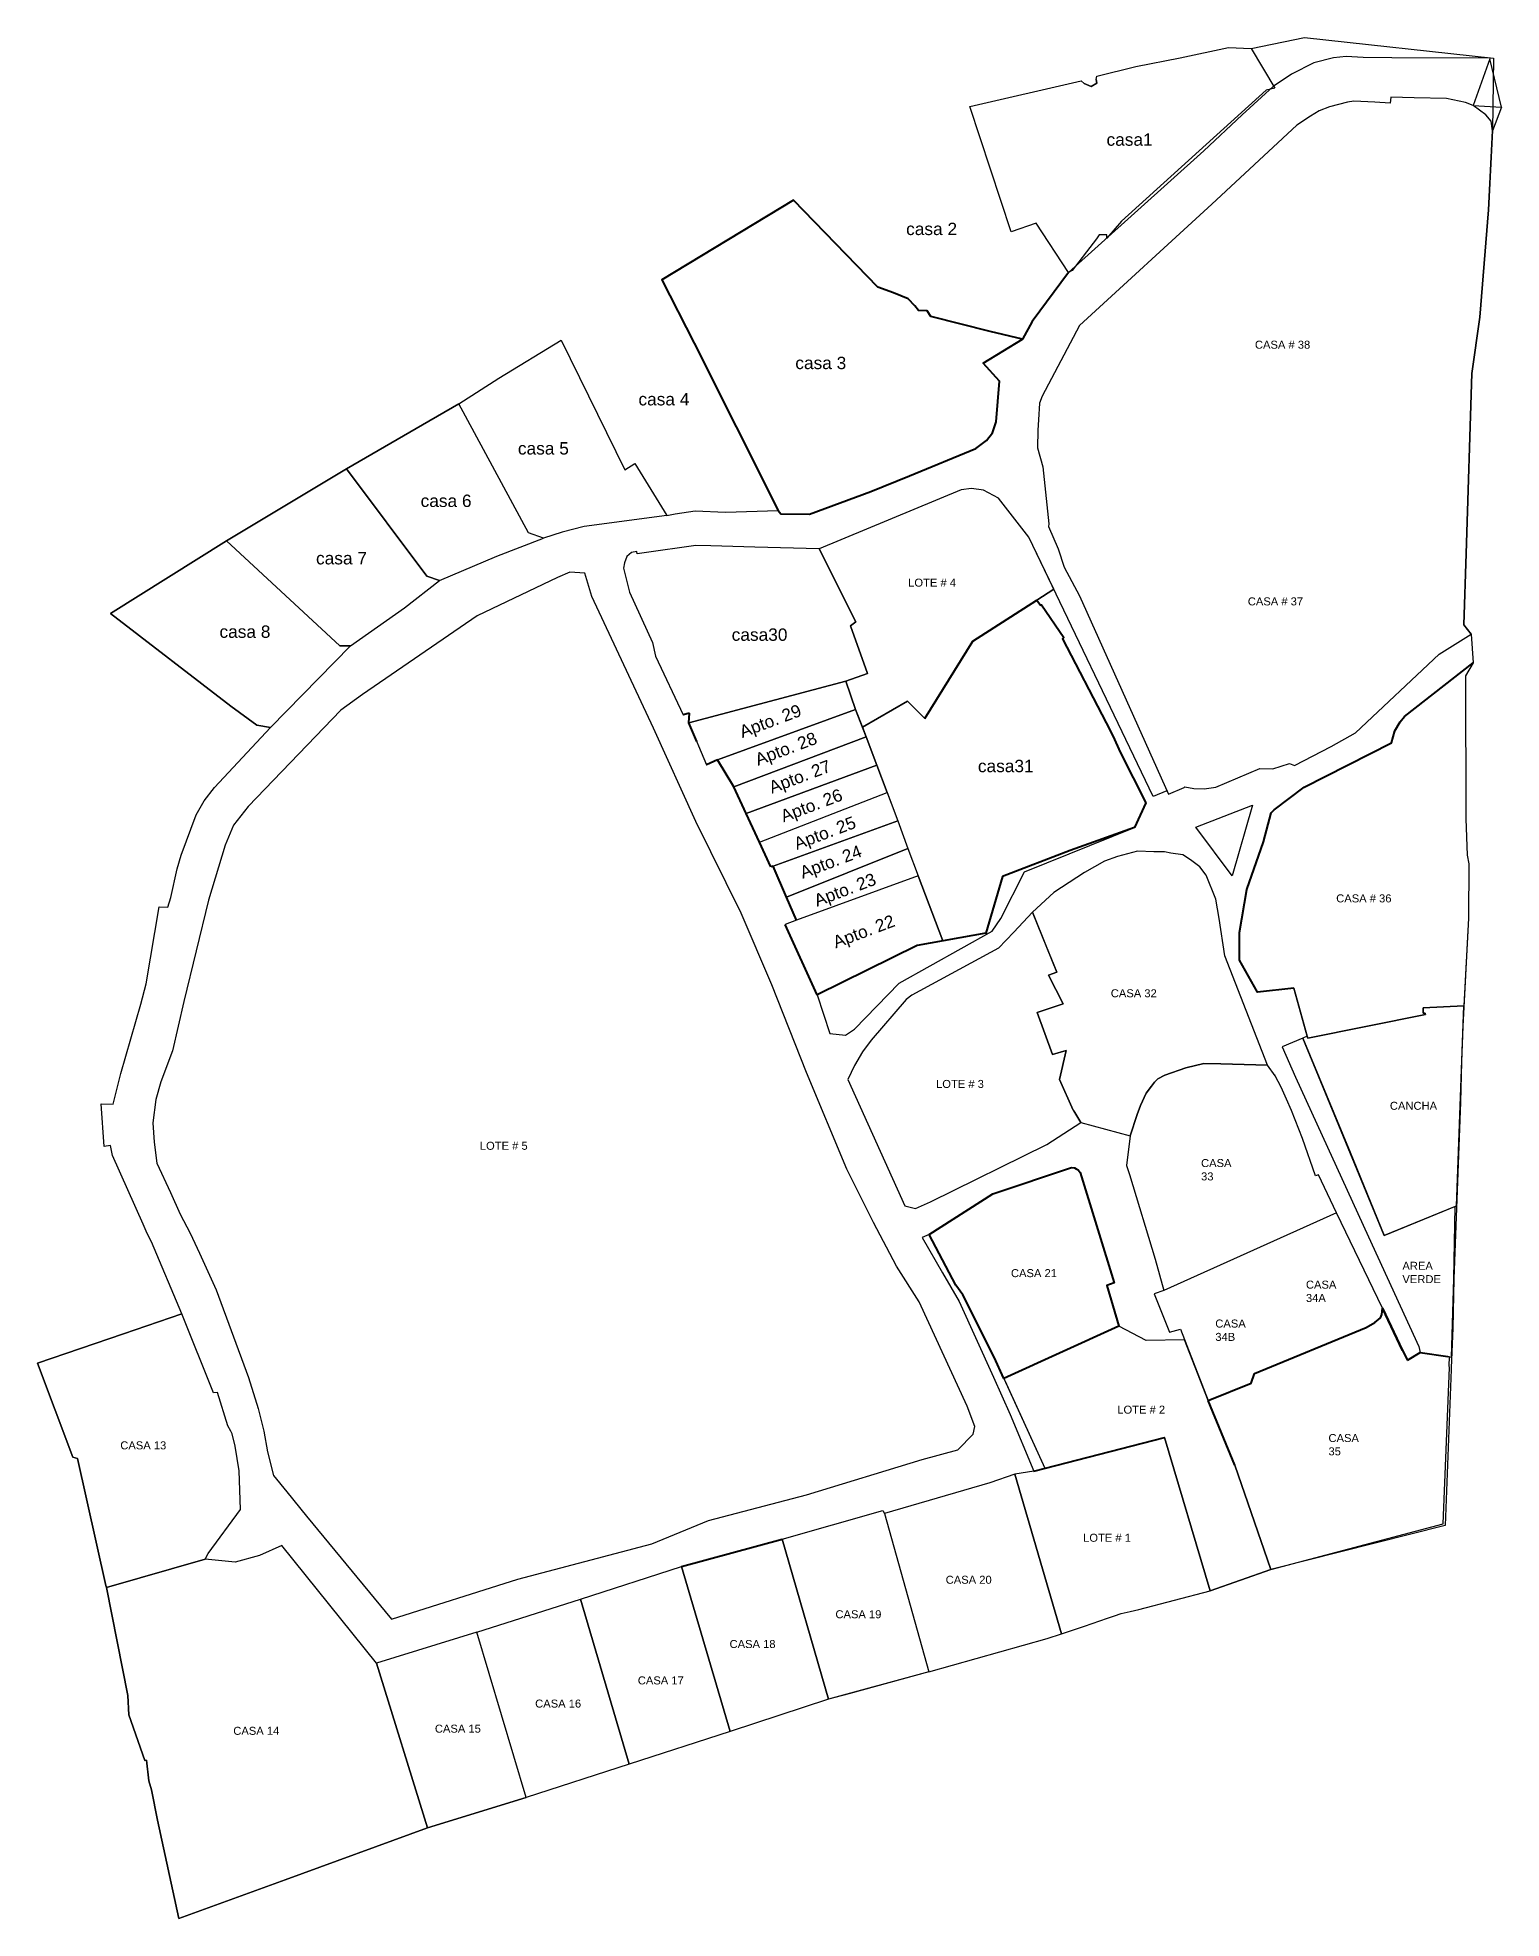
# Model space of a CAD drawing. Header units: millimetres. Extents: x 566258 to 574421, y 1333409 to 1335068.
# Drawn here: x 573260.1 to 573555.7, y 1334238.4 to 1334618.2 of the extents above; entities that cross this region are included whole.
import ezdxf

# ---------------------------------------------------------------- set-up
doc = ezdxf.new("R2010")
doc.units = ezdxf.units.MM
for name, color, linetype in [('AREA VERDE', 3, 'Continuous'), ('CALLES', 2, 'Continuous'), ('ESTACIONADO', 6, 'Continuous'), ('FRENTE DE LAS CASAS', 4, 'Continuous'), ('PERIMETRO', 5, 'Continuous')]:
    doc.layers.add(name, color=color, linetype=linetype)
doc.layers.add('Line', color=250, linetype='Continuous', lineweight=100)
doc.styles.get("Standard").update_dxf_attribs({"font": 'arial.ttf'})

msp = doc.modelspace()

# ---------------------------------------------------------------- linework, layer by layer
at = {"color": 3}
msp.add_line((573433.83, 1334460.16), (573433.83, 1334460.16), dxfattribs=at)
at = {"color": 7}
for points, elevation in [([(573448.34, 1334604.34), (573470.82, 1334609.55), (573471.43, 1334609), (573472.85, 1334608.39), (573473.96, 1334609.02), (573473.86, 1334609.76), (573473.94, 1334610.46), (573481.88, 1334612.43), (573490.82, 1334614.2), (573500.59, 1334616.24), (573505.11, 1334616.02), (573509.95, 1334608.03), (573508.15, 1334607.67), (573478.97, 1334581.15), (573475.96, 1334577.72), (573475.96, 1334578.42), (573474.43, 1334578.42), (573473.9, 1334577.62), (573469.01, 1334571.25), (573468.25, 1334570.84), (573461.69, 1334580.76), (573456.7, 1334579.01), (573448.34, 1334604.34)], 399.17), ([(573387.13, 1334521.76), (573370.41, 1334519.5), (573365.97, 1334518.36), (573362.23, 1334517.13), (573359.21, 1334518.27), (573345.15, 1334544.32), (573353.19, 1334549.5), (573365.78, 1334557.13), (573378.68, 1334530.95), (573380.64, 1334532.21), (573387.13, 1334521.76)], -388.97), ([(573362.23, 1334517.13), (573359.21, 1334518.27), (573345.15, 1334544.32), (573337.82, 1334540.06), (573322.45, 1334531.19), (573338.69, 1334509.5), (573341.21, 1334508.59), (573352.79, 1334513.56), (573362.23, 1334517.13)], 5.94), ([(573341.21, 1334508.59), (573338.69, 1334509.5), (573322.45, 1334531.19), (573298.23, 1334516.62), (573321.07, 1334495.39), (573323.25, 1334495.44), (573334.13, 1334503.06), (573341.21, 1334508.59)], 5.58), ([(573323.25, 1334495.44), (573321.07, 1334495.39), (573298.23, 1334516.62), (573274.77, 1334501.95), (573299.06, 1334483.24), (573304.32, 1334479.43), (573307.06, 1334478.92), (573323.25, 1334495.44)], 5.58), ([(573289.22, 1334360.52), (573277.42, 1334356.47), (573260.06, 1334350.52), (573267.18, 1334331.55), (573268.11, 1334331.31), (573273.83, 1334305.68), (573273.98, 1334305.26), (573293.88, 1334310.94), (573294.52, 1334312.14), (573301.04, 1334321), (573300.74, 1334328.82), (573299.99, 1334333.8), (573299.36, 1334336.28), (573299.09, 1334336.82), (573298.46, 1334337.91), (573296.36, 1334344.63), (573295.61, 1334344.58), (573289.22, 1334360.52)], 399.17), ([(573410.42, 1334314.98), (573430.78, 1334320.83), (573431.08, 1334320.18), (573440.03, 1334288.24), (573419.81, 1334282.67), (573410.42, 1334314.98)], 12.11), ([(573293.88, 1334310.94), (573273.98, 1334305.26), (573278.3, 1334283.44), (573278.51, 1334279.5), (573281.73, 1334270.29), (573282.02, 1334270.39), (573282.51, 1334266.23), (573283.09, 1334264.4), (573284.29, 1334258.25), (573288.61, 1334238.42), (573310.04, 1334246.22), (573338.83, 1334256.68), (573328.53, 1334289.94), (573309.39, 1334313.76), (573304.88, 1334311.7), (573299.95, 1334310.37), (573293.88, 1334310.94)], 14.39), ([(573390.08, 1334309.46), (573410.42, 1334314.98), (573419.81, 1334282.67), (573399.9, 1334276.15), (573390.08, 1334309.46)], 12.11), ([(573369.67, 1334302.88), (573390.07, 1334309.46), (573399.9, 1334276.15), (573379.5, 1334269.58), (573369.67, 1334302.88)], 12.11), ([(573348.74, 1334296.24), (573369.67, 1334302.88), (573379.5, 1334269.58), (573358.74, 1334262.81), (573348.74, 1334296.24)], 12.75), ([(573328.53, 1334289.94), (573338.83, 1334256.68), (573358.74, 1334262.81), (573348.74, 1334296.24), (573328.53, 1334289.94)], 13.64)]:
    msp.add_lwpolyline(points, dxfattribs=dict(at, elevation=elevation))
at = {"color": 7, "elevation": 399.17}
msp.add_lwpolyline([(573516.58, 1334416.2), (573516.46, 1334416.57), (573515.57, 1334416.19), (573525.11, 1334393.19), (573532, 1334376.33), (573546.6, 1334382.3), (573548.08, 1334422.72), (573539.85, 1334422.34), (573539.85, 1334421.23), (573540.28, 1334421.25), (573540.32, 1334420.98)], close=True, dxfattribs=at)
at = {"color": 7, "true_color": 0xffffff}
for points in [[(573522.36, 1334380.92), (573518.72, 1334388.61), (573518.11, 1334388.36), (573515.53, 1334395.89), (573513.31, 1334401.56), (573512.28, 1334403.87), (573511.19, 1334406.3), (573509.97, 1334408.59), (573508.42, 1334410.75)], [(573531.65, 1334361.63), (573531.65, 1334361.63), (573531.65, 1334361.63), (573522.36, 1334380.92), (573487.49, 1334365.26), (573485.55, 1334364.56), (573488.65, 1334356.8), (573490.85, 1334357.41), (573496.43, 1334342.99)], [(573485.76, 1334371.53), (573487.49, 1334365.26)]]:
    msp.add_lwpolyline(points, dxfattribs=at)
at = {"color": 7}
msp.add_lwpolyline([(573545.21, 1334351.82), (573539.3, 1334352.7), (573536.74, 1334351.16), (573535.69, 1334353.09), (573531.65, 1334361.63), (573531.56, 1334360.4), (573531.25, 1334359.74), (573530.11, 1334358.74), (573528.39, 1334357.74), (573505.8, 1334348.44), (573505.11, 1334346.53), (573496.43, 1334342.99), (573501.86, 1334329.96), (573509.09, 1334308.88), (573543.94, 1334318.13), (573545.16, 1334349.66), (573545.13, 1334349.99), (573545.21, 1334351.82), (573545.21, 1334351.82)], dxfattribs=at)
at = {"color": 4}
msp.add_lwpolyline([(573491.69, 1334355.23), (573483.96, 1334355.13), (573478.43, 1334358), (573455.19, 1334347.43)], dxfattribs=at)
at = {"elevation": 12.11}
msp.add_lwpolyline([(573461.23, 1334328.75), (573457.4, 1334328.11), (573452.35, 1334326.4)], dxfattribs=at)
at = {"layer": 'AREA VERDE', "color": 7, "true_color": 0xffffff}
for p, q in [((573487.72, 1334408.74, 5.78), (573486.32, 1334407.95, 5.78)), ((573491.96, 1334410.22, 5.78), (573487.72, 1334408.74, 5.78)), ((573495.61, 1334411.05, 5.78), (573491.96, 1334410.22, 5.78)), ((573499.03, 1334411, 5.78), (573495.61, 1334411.05, 5.78)), ((573508.42, 1334410.75, 5.78), (573499.03, 1334411, 5.78)), ((573483.94, 1334405.05, 5.78), (573482.82, 1334402.57, 5.78)), ((573485.02, 1334406.5, 5.78), (573483.94, 1334405.05, 5.78)), ((573485.61, 1334407.29, 5.78), (573485.02, 1334406.5, 5.78)), ((573486.32, 1334407.95, 5.78), (573485.61, 1334407.29, 5.78)), ((573482.11, 1334400.76, 5.78), (573480.7, 1334396.44, 5.78)), ((573482.82, 1334402.57, 5.78), (573482.11, 1334400.76, 5.78)), ((573480.7, 1334396.44, 5.78), (573479.95, 1334390.49, 5.78)), ((573479.95, 1334390.49, 5.78), (573480.58, 1334388.65, 5.78)), ((573480.58, 1334388.65, 5.78), (573485.76, 1334371.53, 5.78))]:
    msp.add_line(p, q, dxfattribs=at)
at = {"layer": 'AREA VERDE'}
for points, elevation in [([(573493.96, 1334458.77), (573505.41, 1334463.23), (573501.29, 1334448.96), (573493.96, 1334458.77)], 4.63), ([(573539.85, 1334421.23), (573539.85, 1334422.33)], 405.7), ([(573540.32, 1334420.98), (573540.28, 1334421.25), (573539.85, 1334421.23)], 405.7)]:
    msp.add_lwpolyline(points, dxfattribs=dict(at, elevation=elevation))
at = {"layer": 'CALLES'}
for p, q in [((573521.77, 1334614.16, -8.72), (573517.77, 1334613.17, -8.72)), ((573524.35, 1334614.46, -8.72), (573521.77, 1334614.16, -8.72)), ((573527.73, 1334614.25, -8.72), (573524.35, 1334614.46, -8.72)), ((573533.57, 1334614.2, -8.72), (573527.73, 1334614.25, -8.72)), ((573553.28, 1334614.07, -8.72), (573533.57, 1334614.2, -8.72)), ((573513.26, 1334610.84, -8.72), (573509.58, 1334608.39, -8.72)), ((573517.77, 1334613.17, -8.72), (573513.26, 1334610.84, -8.72)), ((573509.58, 1334608.39, -8.72), (573503.31, 1334602.63, -8.72)), ((573503.31, 1334602.63, -8.72), (573495.55, 1334595.36, -8.72)), ((573495.55, 1334595.36, -8.72), (573468.24, 1334570.84, -8.72)), ((573451.11, 1334526.86, -8.26), (573448.69, 1334527.21, -8.26)), ((573454.08, 1334525.26, -8.26), (573451.11, 1334526.86, -8.26)), ((573460.25, 1334517.39, -8.26), (573454.08, 1334525.26, -8.26)), ((573485.35, 1334464.96, -8.26), (573460.25, 1334517.39, -8.26)), ((573488.14, 1334466.14, -8.26), (573485.35, 1334464.96, -8.26)), ((573440.12, 1334376.54, 3.89), (573438.7, 1334375.94, 3.89)), ((573438.7, 1334375.94, 3.89), (573442.79, 1334368.78, 3.89)), ((573442.79, 1334368.78, 3.89), (573446.15, 1334362.99, 3.89)), ((573446.15, 1334362.99, 3.89), (573453.09, 1334347.75, 3.89)), ((573453.09, 1334347.75, 3.89), (573456.46, 1334340.21, 3.89)), ((573456.46, 1334340.21, 3.89), (573461.23, 1334328.75, 3.89))]:
    msp.add_line(p, q, dxfattribs=at)
at = {"layer": 'CALLES', "elevation": -8.26}
for points in [[(573448.69, 1334527.21), (573446.56, 1334526.93), (573417.87, 1334515.04)], [(573423.24, 1334416.82), (573425.05, 1334417.97), (573434.05, 1334427.28), (573452.8, 1334437.77), (573454.56, 1334440.35), (573459.36, 1334449.79), (573481.58, 1334458.74)], [(573411.04, 1334439.15), (573411.05, 1334439.13)], [(573508.42, 1334410.75), (573499.85, 1334432.82), (573498.66, 1334440.36)], [(573417.5, 1334424.92), (573420.03, 1334417.15), (573423.24, 1334416.82)]]:
    msp.add_lwpolyline(points, dxfattribs=at)
at = {"layer": 'CALLES', "color": 3, "elevation": -2.05}
msp.add_lwpolyline([(573370.56, 1334510.07), (573367.52, 1334510.27), (573365.08, 1334509.23), (573348.82, 1334501.46), (573325.69, 1334485.57), (573321.32, 1334482.45), (573302.58, 1334462.95), (573299.64, 1334459.2), (573297.94, 1334455.16), (573294.57, 1334444.06), (573289.57, 1334423.62), (573287.29, 1334413.6), (573284.94, 1334407.34), (573283.93, 1334403.81), (573283.32, 1334399.07), (573283.6, 1334395.2), (573284.15, 1334390.96), (573286.89, 1334385.02), (573288.86, 1334380.65), (573290.85, 1334376.83), (573292.75, 1334372.74), (573296.09, 1334365.39), (573302.68, 1334347.65), (573304.63, 1334341.41), (573305.73, 1334336.82), (573306.52, 1334332.66), (573307.71, 1334327.86), (573310.41, 1334324.55), (573314.38, 1334319.62), (573331.56, 1334298.84), (573357.01, 1334306.92), (573384.11, 1334314.06), (573395.52, 1334318.76), (573415.33, 1334323.96), (573438.69, 1334331.07), (573445.89, 1334333.02), (573449, 1334336.19), (573449.34, 1334337.74), (573447.81, 1334341.86), (573438.07, 1334362.97), (573433.52, 1334370.17), (573428.84, 1334378.93), (573423.46, 1334389.76), (573415.31, 1334409.27), (573408.32, 1334426.96), (573402.16, 1334441.45), (573393.02, 1334459.97), (573384.43, 1334478.81), (573371.99, 1334505.36), (573370.56, 1334510.07)], dxfattribs=at)
at = {"layer": 'CALLES', "elevation": -8.26}
msp.add_lwpolyline([(573380.31, 1334504.64), (573380.31, 1334504.64)], close=True, dxfattribs=at)
at = {"layer": 'ESTACIONADO', "color": 6}
for points in [[(573555.67, 1334604.19), (573553.35, 1334613.98), (573549.99, 1334604.51)], [(573549.99, 1334604.51), (573555.67, 1334604.19), (573553.85, 1334599.42)]]:
    msp.add_lwpolyline(points, dxfattribs=at)
at = {"layer": 'FRENTE DE LAS CASAS'}
msp.add_line((573465.3, 1334506.84), (573461.85, 1334504.63), dxfattribs=at)
at = {"layer": 'FRENTE DE LAS CASAS', "color": 4, "lineweight": 40}
for p, q in [((573405.87, 1334455.78), (573403.18, 1334461.56)), ((573417.5, 1334424.92), (573417.5, 1334424.92)), ((573510.08, 1334408.92), (573510.08, 1334408.92)), ((573535.69, 1334353.09), (573531.65, 1334361.63)), ((573536.74, 1334351.16), (573539.3, 1334352.7)), ((573539.3, 1334352.7), (573544.87, 1334351.87)), ((573461.23, 1334328.75), (573487.61, 1334335.57))]:
    msp.add_line(p, q, dxfattribs=at)
at = {"layer": 'FRENTE DE LAS CASAS', "color": 7, "lineweight": 40, "true_color": 0xffffff}
for p, q in [((573530.11, 1334358.74), (573531.25, 1334359.74)), ((573531.25, 1334359.74), (573531.56, 1334360.4)), ((573531.56, 1334360.4), (573531.65, 1334361.63)), ((573505.8, 1334348.44), (573528.39, 1334357.74)), ((573528.39, 1334357.74), (573530.11, 1334358.74)), ((573505.11, 1334346.53), (573505.8, 1334348.44)), ((573496.43, 1334342.99), (573505.11, 1334346.53))]:
    msp.add_line(p, q, dxfattribs=at)
at = {"layer": 'FRENTE DE LAS CASAS', "color": 6, "lineweight": 40}
for p, q in [((573390.07, 1334309.46), (573410.42, 1334314.98)), ((573369.29, 1334303.24), (573369.29, 1334303.24))]:
    msp.add_line(p, q, dxfattribs=at)
at = {"layer": 'FRENTE DE LAS CASAS', "color": 4, "lineweight": 40}
for points in [[(573409.62, 1334522.72), (573409.61, 1334522.74)], [(573439.24, 1334480.74), (573448.96, 1334496.35), (573461.85, 1334504.63), (573462.6, 1334503.66), (573462.81, 1334503.72), (573467.29, 1334497.07), (573467.07, 1334496.85), (573475.87, 1334479.87), (573477.18, 1334477.21), (573478.78, 1334473.82), (573483.85, 1334463.72), (573481.58, 1334458.74), (573468.59, 1334454.09), (573454.91, 1334448.84), (573451.53, 1334437.39), (573437.67, 1334434.91), (573417.5, 1334424.92), (573411.05, 1334439.15)], [(573513.77, 1334426.3), (573506.44, 1334425.47), (573502.75, 1334431.96), (573502.76, 1334437.55), (573504.25, 1334446.23), (573507.62, 1334455.83), (573509.18, 1334461.66), (573509.75, 1334462.28), (573515.87, 1334466.89), (573533.51, 1334475.81), (573534.17, 1334478.24), (573535.24, 1334480.09), (573536.08, 1334481.13), (573549.98, 1334491.98)]]:
    msp.add_lwpolyline(points, dxfattribs=at)
at = {"layer": 'FRENTE DE LAS CASAS', "color": 7, "lineweight": 40, "true_color": 0xffffff}
msp.add_lwpolyline([(573455.19, 1334347.43), (573453.21, 1334351.78), (573446.91, 1334364.36), (573445.52, 1334366.31), (573440.12, 1334376.54), (573453, 1334384.74), (573468.83, 1334390.09), (573469.48, 1334390), (573469.83, 1334389.83), (573470.19, 1334389.6), (573470.63, 1334389.05), (573477.49, 1334366.76), (573475.96, 1334366.22), (573478.43, 1334358)], close=True, dxfattribs=at)
at = {"layer": 'Line', "color": 6, "lineweight": 40}
for p, q in [((573391.71, 1334481.82), (573390.43, 1334481.51)), ((573391.6, 1334479.9), (573391.71, 1334481.82)), ((573393.22, 1334476.11), (573391.6, 1334479.9)), ((573397.36, 1334472.41), (573395.16, 1334471.38)), ((573400.65, 1334466.92), (573397.36, 1334472.41)), ((573403.18, 1334461.56), (573400.65, 1334466.92)), ((573405.87, 1334455.78), (573403.18, 1334461.56)), ((573408.14, 1334450.77), (573405.87, 1334455.78)), ((573408.58, 1334450.89), (573408.14, 1334450.77)), ((573411.32, 1334444.65), (573408.58, 1334450.89)), ((573413.31, 1334439.99), (573411.32, 1334444.65)), ((573417.5, 1334424.92), (573417.5, 1334424.92))]:
    msp.add_line(p, q, dxfattribs=at)
at = {"layer": 'Line', "color": 4, "lineweight": 40}
for p, q in [((573393.22, 1334476.11), (573391.6, 1334479.9)), ((573397.36, 1334472.41), (573395.16, 1334471.38)), ((573400.65, 1334466.92), (573397.36, 1334472.41)), ((573403.18, 1334461.56), (573400.65, 1334466.92)), ((573405.87, 1334455.78), (573403.18, 1334461.56)), ((573408.14, 1334450.77), (573405.87, 1334455.78)), ((573408.58, 1334450.89), (573408.14, 1334450.77)), ((573411.32, 1334444.65), (573408.58, 1334450.89)), ((573413.31, 1334439.99), (573411.32, 1334444.65)), ((573417.5, 1334424.92), (573417.5, 1334424.92))]:
    msp.add_line(p, q, dxfattribs=at)
at = {"layer": 'Line', "color": 0, "lineweight": 40}
for p, q in [((573530.11, 1334358.74), (573531.25, 1334359.74)), ((573531.25, 1334359.74), (573531.56, 1334360.4)), ((573531.56, 1334360.4), (573531.65, 1334361.63)), ((573531.65, 1334361.63), (573535.69, 1334353.09)), ((573505.8, 1334348.44), (573528.39, 1334357.74)), ((573528.39, 1334357.74), (573530.11, 1334358.74)), ((573535.69, 1334353.09), (573536.74, 1334351.16)), ((573536.74, 1334351.16), (573539.3, 1334352.7)), ((573539.3, 1334352.7), (573544.87, 1334351.87)), ((573505.11, 1334346.53), (573505.8, 1334348.44)), ((573496.43, 1334342.99), (573505.11, 1334346.53)), ((573501.86, 1334329.96), (573496.43, 1334342.99)), ((573461.23, 1334328.75), (573487.61, 1334335.57))]:
    msp.add_line(p, q, dxfattribs=at)
at = {"layer": 'Line', "color": 0, "lineweight": 40, "elevation": 399.17}
msp.add_lwpolyline([(573409.62, 1334522.72), (573410.17, 1334522.07), (573415.94, 1334522.02), (573428.31, 1334526.57), (573436.15, 1334529.74), (573449.55, 1334535.29), (573451.7, 1334536.87), (573452.87, 1334538.45), (573453.65, 1334540.65), (573454.3, 1334548.88), (573451, 1334552.52), (573458.94, 1334557.37), (573452.42, 1334558.89), (573440.47, 1334561.96), (573439.69, 1334563.05), (573437.98, 1334563.15), (573437.22, 1334564.1), (573435.88, 1334565.48), (573432.94, 1334566.7), (573429.73, 1334567.83), (573412.72, 1334585.43), (573386.11, 1334569.33), (573392.66, 1334556.55), (573409.61, 1334522.74)], dxfattribs=at)
at = {"layer": 'Line', "color": 0, "lineweight": 40}
msp.add_polyline3d([(573468.25, 1334570.84, -388.97), (573460.94, 1334560.9, -388.97), (573458.94, 1334557.37, -388.97), (573452.42, 1334558.89, -388.97), (573440.47, 1334561.96, 399.17)], dxfattribs=at)
at = {"layer": 'Line', "color": 6, "lineweight": 40}
msp.add_polyline3d([(573437.67, 1334434.91, 0), (573417.5, 1334424.92, 0)], dxfattribs=at)
at = {"layer": 'PERIMETRO'}
for p, q in [((573505.11, 1334616.02, 399.17), (573515.89, 1334618.25, 399.17)), ((573515.89, 1334618.25, 399.17), (573554.07, 1334614.08, 399.17)), ((573481.88, 1334612.43, 399.17), (573490.82, 1334614.2, 399.17)), ((573490.82, 1334614.2, 399.17), (573500.59, 1334616.24, 399.17)), ((573500.59, 1334616.24, 399.17), (573505.11, 1334616.02, 399.17)), ((573554.07, 1334614.08, 399.17), (573553.87, 1334599.48, 399.17)), ((573473.86, 1334609.76, 399.17), (573473.94, 1334610.46, 399.17)), ((573473.86, 1334609.76, 399.17), (573473.96, 1334609.02, 399.17)), ((573473.94, 1334610.46, 399.17), (573481.88, 1334612.43, 399.17)), ((573448.34, 1334604.34, 399.17), (573470.82, 1334609.55, 399.17)), ((573471.43, 1334609, 399.17), (573470.82, 1334609.55, 399.17)), ((573472.85, 1334608.39, 399.17), (573471.43, 1334609, 399.17)), ((573473.96, 1334609.02, 399.17), (573472.85, 1334608.39, 399.17)), ((573456.7, 1334579.01, 399.17), (573448.34, 1334604.34, 399.17)), ((573553.87, 1334599.48, 399.17), (573553.08, 1334583.46, 399.17)), ((573553.08, 1334583.46, 399.17), (573551.33, 1334561.81, 399.17)), ((573461.69, 1334580.76, 399.17), (573456.7, 1334579.01, 399.17)), ((573468.24, 1334570.84, 399.17), (573461.69, 1334580.76, 399.17)), ((573551.33, 1334561.81, 399.17), (573549.73, 1334550.44, 399.17)), ((573353.19, 1334549.5, 399.17), (573365.78, 1334557.13, 399.17)), ((573365.78, 1334557.13, 399.17), (573378.68, 1334530.95, 399.17)), ((573345.15, 1334544.32, 399.17), (573353.19, 1334549.5, 399.17)), ((573549.73, 1334550.44, 399.17), (573548.58, 1334514.08, 399.17)), ((573337.82, 1334540.06, 399.17), (573345.15, 1334544.32, 399.17)), ((573378.68, 1334530.95, 399.17), (573380.64, 1334532.21, 399.17)), ((573380.64, 1334532.21, 399.17), (573387.13, 1334521.76, 399.17)), ((573388.83, 1334522.11, 399.17), (573392.87, 1334522.66, 399.17)), ((573392.87, 1334522.66, 399.17), (573398.96, 1334522.43, 399.17)), ((573398.96, 1334522.43, 399.17), (573409.62, 1334522.72, 399.17)), ((573387.13, 1334521.76, 399.17), (573388.83, 1334522.11, 399.17)), ((573548.58, 1334514.08, 399.17), (573548.11, 1334499.66, 399.17)), ((573299.06, 1334483.24, 399.17), (573274.77, 1334501.95, 399.17)), ((573548.11, 1334499.66, 399.17), (573549.58, 1334497.78, 399.17)), ((573549.58, 1334497.78, 399.17), (573549.99, 1334491.99, 399.17)), ((573549.99, 1334491.99, 399.17), (573548.43, 1334489.33, 399.17)), ((573548.43, 1334489.33, 399.17), (573548.48, 1334460.5, 399.17)), ((573304.32, 1334479.43, 399.17), (573299.06, 1334483.24, 399.17)), ((573295.77, 1334466.84, 399.17), (573307.06, 1334478.92, 399.17)), ((573307.06, 1334478.92, 399.17), (573304.32, 1334479.43, 399.17)), ((573293.72, 1334464.09, 399.17), (573295.77, 1334466.84, 399.17)), ((573292.11, 1334461.28, 399.17), (573293.72, 1334464.09, 399.17)), ((573289.08, 1334453.13, 399.17), (573292.11, 1334461.28, 399.17)), ((573548.48, 1334460.5, 399.17), (573548.73, 1334453.16, 399.17)), ((573286.96, 1334444.62, 399.17), (573288.25, 1334450.35, 399.17)), ((573288.25, 1334450.35, 399.17), (573289.08, 1334453.13, 399.17)), ((573548.73, 1334453.16, 399.17), (573549.07, 1334451.41, 399.17)), ((573549.07, 1334451.41, 399.17), (573549.04, 1334440.4, 399.17)), ((573281.97, 1334427.16, 399.17), (573284.59, 1334442.69, 399.17)), ((573284.59, 1334442.69, 399.17), (573286.37, 1334442.65, 399.17)), ((573286.37, 1334442.65, 399.17), (573286.96, 1334444.62, 399.17)), ((573549.04, 1334440.4, 399.17), (573547.86, 1334418.64, 399.17)), ((573280.94, 1334423.02, 399.17), (573281.97, 1334427.16, 399.17)), ((573276.89, 1334409.06, 399.17), (573280.94, 1334423.02, 399.17)), ((573547.86, 1334418.64, 399.17), (573547.62, 1334411.43, 399.17)), ((573275.3, 1334402.87, 399.17), (573276.89, 1334409.06, 399.17)), ((573547.62, 1334411.43, 399.17), (573547.39, 1334403.27, 399.17)), ((573273.5, 1334394.31, 399.17), (573272.93, 1334402.93, 399.17)), ((573272.93, 1334402.93, 399.17), (573275.3, 1334402.87, 399.17)), ((573547.39, 1334403.27, 399.17), (573546.05, 1334367.55, 399.17)), ((573274.77, 1334394.53, 399.17), (573273.5, 1334394.31, 399.17)), ((573275.18, 1334392.5, 399.17), (573274.77, 1334394.53, 399.17)), ((573281.35, 1334378.64, 399.17), (573275.18, 1334392.5, 399.17)), ((573282.17, 1334376.76, 399.17), (573281.35, 1334378.64, 399.17)), ((573283.04, 1334375.06, 399.17), (573282.17, 1334376.76, 399.17)), ((573289.22, 1334360.52, 399.17), (573283.04, 1334375.06, 399.17)), ((573546.05, 1334367.55, 399.17), (573545.85, 1334357.65, 399.17)), ((573277.42, 1334356.47, 399.17), (573289.22, 1334360.52, 399.17)), ((573260.06, 1334350.52, 399.17), (573277.42, 1334356.47, 399.17)), ((573545.85, 1334357.65, 399.17), (573545.51, 1334349.62, 399.17)), ((573267.18, 1334331.55, 399.17), (573260.06, 1334350.52, 399.17)), ((573545.54, 1334349.3, 399.17), (573544.31, 1334317.76, 399.17)), ((573545.51, 1334349.62, 399.17), (573545.54, 1334349.3, 399.17)), ((573268.11, 1334331.31, 399.17), (573267.18, 1334331.55, 399.17)), ((573544.31, 1334317.76, 399.17), (573509.09, 1334308.88, 399.17)), ((573410.42, 1334314.98, 399.17), (573390.07, 1334309.46, 399.17)), ((573390.07, 1334309.46, 399.17), (573399.9, 1334276.15, 399.17)), ((573509.09, 1334308.88, 399.17), (573496.85, 1334304.54, 399.17)), ((573440.01, 1334288.23, 399.17), (573423.91, 1334283.8, 399.17)), ((573278.51, 1334279.5, 399.17), (573278.3, 1334283.44, 399.17)), ((573423.91, 1334283.8, 399.17), (573419.81, 1334282.67, 399.17)), ((573281.73, 1334270.29, 399.17), (573278.51, 1334279.5, 399.17)), ((573399.9, 1334276.15, 399.17), (573379.5, 1334269.58, 399.17)), ((573282.02, 1334270.39, 399.17), (573281.73, 1334270.29, 399.17)), ((573282.51, 1334266.23, 399.17), (573282.02, 1334270.39, 399.17)), ((573379.5, 1334269.58, 399.17), (573358.74, 1334262.81, 399.17)), ((573283.09, 1334264.4, 399.17), (573282.51, 1334266.23, 399.17)), ((573284.29, 1334258.25, 399.17), (573283.09, 1334264.4, 399.17)), ((573358.74, 1334262.81, 399.17), (573338.83, 1334256.68, 399.17)), ((573288.61, 1334238.42, 399.17), (573284.29, 1334258.25, 399.17)), ((573338.83, 1334256.68, 399.17), (573310.04, 1334246.22, 399.17)), ((573310.04, 1334246.22, 399.17), (573288.61, 1334238.42, 399.17))]:
    msp.add_line(p, q, dxfattribs=at)
at = {"layer": 'PERIMETRO', "color": 7}
for p, q in [((573322.45, 1334531.19, 399.17), (573337.82, 1334540.06, 399.17)), ((573298.23, 1334516.62, 399.17), (573322.45, 1334531.19, 399.17)), ((573274.77, 1334501.95, 399.17), (573298.23, 1334516.62, 399.17)), ((573273.83, 1334305.68, 399.17), (573268.11, 1334331.31, 399.17)), ((573419.81, 1334282.67, 399.17), (573410.42, 1334314.98, 399.17)), ((573273.98, 1334305.26, 399.17), (573273.83, 1334305.68, 399.17)), ((573278.3, 1334283.44, 399.17), (573273.98, 1334305.26, 399.17))]:
    msp.add_line(p, q, dxfattribs=at)
at = {"layer": 'PERIMETRO', "color": 7, "true_color": 0xffffff}
for p, q in [((573446.56, 1334526.93), (573417.87, 1334515.04)), ((573448.69, 1334527.21), (573446.56, 1334526.93)), ((573451.11, 1334526.86), (573448.69, 1334527.21)), ((573454.08, 1334525.26), (573451.11, 1334526.86)), ((573460.25, 1334517.39), (573454.08, 1334525.26)), ((573465.3, 1334506.84), (573460.25, 1334517.39)), ((573448.96, 1334496.35), (573461.85, 1334504.63)), ((573461.85, 1334504.63), (573465.3, 1334506.84)), ((573439.24, 1334480.74), (573448.96, 1334496.35)), ((573435.72, 1334484.25), (573439.24, 1334480.74))]:
    msp.add_line(p, q, dxfattribs=at)
for points in [[(573553.85, 1334599.42), (573553.63, 1334601.4), (573552.5, 1334602.65), (573549.99, 1334604.51), (573548.39, 1334605.13), (573544.57, 1334605.97), (573538.08, 1334606.07), (573533.32, 1334606.24), (573533.21, 1334604.98), (573530.08, 1334605.18), (573525.87, 1334605.39), (573524.59, 1334605.24), (573520.93, 1334604.25), (573518.84, 1334603.45), (573517.1, 1334602.4), (573514.34, 1334600.58), (573497.17, 1334584.6), (573470.48, 1334560.14), (573462.96, 1334545.86), (573462.42, 1334544.43), (573462.18, 1334541.09), (573462.08, 1334538.95), (573461.99, 1334535.38), (573463.05, 1334531.59), (573464.29, 1334520.09), (573464.19, 1334519.49), (573466.13, 1334515.04), (573467.36, 1334511.28), (573470.45, 1334505.52), (573488.45, 1334465.47), (573491.64, 1334466.84), (573491.73, 1334466.91), (573493.56, 1334466.6), (573495.62, 1334466.54), (573498.03, 1334466.87), (573506.87, 1334470.67), (573509.52, 1334470.58), (573512.91, 1334471.63), (573513.88, 1334471.26), (573521.3, 1334475.1), (573526.18, 1334477.87), (573543.1, 1334493.76), (573549.58, 1334497.78), (573548.11, 1334499.66), (573548.58, 1334514.08), (573549.73, 1334550.44), (573551.33, 1334561.81), (573553.08, 1334583.46), (573553.85, 1334599.42)], [(573417.87, 1334515.04), (573425.29, 1334500.28), (573424.25, 1334499.47), (573427.63, 1334489.85), (573423.31, 1334488.31), (573425.24, 1334482.54), (573426.62, 1334478.99), (573435.72, 1334484.25), (573439.24, 1334480.74), (573448.96, 1334496.35), (573461.85, 1334504.63), (573465.3, 1334506.84), (573460.25, 1334517.39), (573454.08, 1334525.26), (573451.11, 1334526.86), (573448.69, 1334527.21), (573446.56, 1334526.93), (573417.87, 1334515.04)], [(573391.6, 1334479.9), (573423.31, 1334488.31), (573423.31, 1334488.31), (573427.63, 1334489.85), (573424.25, 1334499.47), (573425.29, 1334500.28), (573417.87, 1334515.04), (573404.9, 1334515.36), (573396.04, 1334515.63), (573393.02, 1334515.66), (573382.57, 1334514.17), (573381.14, 1334513.99), (573381.07, 1334514.47), (573380, 1334514.3), (573379.08, 1334513.44), (573378.56, 1334512.16), (573378.41, 1334511.1), (573379.57, 1334506.25), (573384.21, 1334496.07), (573384.87, 1334493.34), (573390.43, 1334481.51), (573391.71, 1334481.82), (573391.6, 1334479.9)], [(573469.31, 1334401.52), (573470.72, 1334399.17), (573480.7, 1334396.44), (573482.11, 1334400.76), (573482.82, 1334402.57), (573483.94, 1334405.05), (573485.02, 1334406.5), (573485.61, 1334407.29), (573486.32, 1334407.95), (573487.72, 1334408.74), (573491.96, 1334410.22), (573495.61, 1334411.05), (573499.03, 1334411), (573508.42, 1334410.75), (573499.85, 1334432.82), (573498.66, 1334440.36), (573497.98, 1334444.25), (573496.04, 1334449.13), (573494.8, 1334450.82), (573492.9, 1334452.17), (573491.34, 1334453.18), (573488.89, 1334453.55), (573487.61, 1334453.84), (573485.48, 1334453.85), (573482.21, 1334453.97), (573478.17, 1334452.88), (573475.54, 1334451.92), (573471.5, 1334449.65), (573465.26, 1334445.6), (573461.01, 1334441.62), (573463.71, 1334434.77), (573465.92, 1334429.52), (573464.23, 1334428.89), (573467.19, 1334423.15), (573461.93, 1334421.38), (573465, 1334412.88), (573467.79, 1334413.7), (573466.43, 1334407.83), (573469.21, 1334401.63), (573469.31, 1334401.52)], [(573413.31, 1334439.99), (573411.04, 1334439.15), (573417.5, 1334424.92), (573437.67, 1334434.91), (573442.88, 1334435.84), (573437.89, 1334448.96), (573413.31, 1334439.99)], [(573461.01, 1334441.62), (573457.19, 1334437.57), (573454.09, 1334434.39), (573436.6, 1334424.85), (573435.44, 1334424), (573428.43, 1334415.78), (573426.64, 1334413.41), (573425.06, 1334410.68), (573423.66, 1334407.83), (573435.18, 1334382.34), (573437.36, 1334381.82), (573440.41, 1334383.1), (573463.89, 1334394.69), (573470.72, 1334399.17), (573469.31, 1334401.52), (573469.21, 1334401.63), (573466.43, 1334407.83), (573467.79, 1334413.7), (573465, 1334412.88), (573461.93, 1334421.38), (573467.19, 1334423.15), (573464.23, 1334428.89), (573465.92, 1334429.52), (573461.01, 1334441.62)], [(573455.19, 1334347.43), (573463.45, 1334329.32), (573487.61, 1334335.57), (573496.85, 1334304.54), (573509.09, 1334308.88), (573501.86, 1334329.96), (573496.43, 1334342.99), (573491.69, 1334355.23), (573483.96, 1334355.13), (573478.43, 1334358), (573455.19, 1334347.43)], [(573453.21, 1334351.78), (573463.45, 1334329.32)]]:
    msp.add_lwpolyline(points, dxfattribs=at)
at = {"layer": 'PERIMETRO', "color": 7}
for points in [[(573442.88, 1334435.84), (573451.53, 1334437.39), (573454.91, 1334448.84), (573468.59, 1334454.09), (573481.58, 1334458.74), (573483.85, 1334463.72), (573478.78, 1334473.82), (573477.18, 1334477.21), (573475.87, 1334479.87), (573467.07, 1334496.85), (573467.29, 1334497.07), (573462.81, 1334503.72), (573462.6, 1334503.66), (573461.85, 1334504.63), (573448.96, 1334496.35), (573439.24, 1334480.74), (573435.72, 1334484.25), (573426.62, 1334478.99), (573427.38, 1334477.02), (573429.52, 1334471.34), (573431.6, 1334465.8), (573433.75, 1334460.07), (573435.83, 1334454.49), (573437.89, 1334448.96), (573442.88, 1334435.84), (573451.53, 1334437.39)], [(573391.6, 1334479.9), (573395.16, 1334471.38), (573397.36, 1334472.41), (573425.24, 1334482.54), (573423.31, 1334488.31), (573391.6, 1334479.9)], [(573397.36, 1334472.41), (573400.65, 1334466.92), (573427.38, 1334477.02), (573425.24, 1334482.54), (573397.36, 1334472.41)], [(573427.38, 1334477.02), (573400.65, 1334466.92), (573403.18, 1334461.56), (573429.52, 1334471.34), (573427.38, 1334477.02)], [(573403.18, 1334461.56), (573405.87, 1334455.78), (573431.6, 1334465.8), (573429.52, 1334471.34), (573403.18, 1334461.56)], [(573405.87, 1334455.78), (573431.6, 1334465.8), (573433.75, 1334460.07), (573408.58, 1334450.89), (573408.14, 1334450.77), (573405.87, 1334455.78)], [(573408.58, 1334450.89), (573433.75, 1334460.07), (573435.83, 1334454.49), (573411.32, 1334444.65), (573408.58, 1334450.89)], [(573411.32, 1334444.65), (573435.83, 1334454.49), (573437.89, 1334448.96), (573413.31, 1334439.99), (573411.32, 1334444.65)]]:
    msp.add_lwpolyline(points, dxfattribs=at)
at = {"layer": 'PERIMETRO', "color": 7, "true_color": 0xffffff}
for points, elevation in [([(573549.99, 1334491.99), (573548.43, 1334489.33), (573548.48, 1334460.5), (573548.73, 1334453.16), (573549.07, 1334451.41), (573549.04, 1334440.4), (573548.08, 1334422.72), (573539.85, 1334422.33), (573539.85, 1334421.23), (573540.28, 1334421.25), (573540.32, 1334420.98), (573516.58, 1334416.2), (573516.46, 1334416.57), (573513.77, 1334426.3), (573506.44, 1334425.47), (573502.75, 1334431.96), (573502.76, 1334437.55), (573504.25, 1334446.23), (573507.62, 1334455.83), (573509.18, 1334461.66), (573509.75, 1334462.28), (573515.87, 1334466.89), (573533.51, 1334475.81), (573534.17, 1334478.24), (573535.24, 1334480.09), (573536.08, 1334481.13), (573549.98, 1334491.98)], 399.17), ([(573513.77, 1334426.3), (573516.46, 1334416.57), (573516.58, 1334416.2), (573540.32, 1334420.98), (573540.28, 1334421.25), (573539.85, 1334421.23), (573539.85, 1334422.33), (573548.08, 1334422.72)], 399.17), ([(573515.57, 1334416.19), (573511.43, 1334414.45), (573514.07, 1334408.33), (573528.86, 1334376.07), (573538.99, 1334353.9), (573539.3, 1334352.7), (573545.6, 1334351.76), (573546.05, 1334367.55), (573546.35, 1334382.2), (573532, 1334376.33), (573515.57, 1334416.19)], 399.17), ([(573466.81, 1334295.9), (573471.48, 1334297.47), (573476.15, 1334299.03), (573477.52, 1334299.52), (573478.88, 1334300.01), (573480.68, 1334300.4), (573482.47, 1334300.79), (573489.66, 1334302.66), (573496.85, 1334304.54), (573487.61, 1334335.57), (573461.23, 1334328.75), (573457.4, 1334328.11), (573466.81, 1334295.9)], 12.11)]:
    msp.add_lwpolyline(points, dxfattribs=dict(at, elevation=elevation))
at = {"layer": 'PERIMETRO', "color": 3}
msp.add_lwpolyline([(573429.52, 1334471.34), (573433.75, 1334460.07), (573408.58, 1334450.89), (573408.14, 1334450.77), (573405.87, 1334455.78), (573403.18, 1334461.56), (573400.65, 1334466.92)], dxfattribs=at)
at = {"layer": 'PERIMETRO', "color": 7, "elevation": 12.11}
msp.add_lwpolyline([(573457.4, 1334328.11), (573452.35, 1334326.4), (573431.08, 1334320.18), (573440.03, 1334288.24), (573463.97, 1334294.95), (573466.81, 1334295.9), (573457.4, 1334328.11)], dxfattribs=at)

# ---------------------------------------------------------------- texts
at = {"color": 7, "char_height": 2.5, "attachment_point": 1}
for s, insert, width in [('casa1', (573475.93, 1334598.91), 6.1523), ('casa 3', (573413.08, 1334553.8), 16.8515), ('casa 5', (573357.06, 1334536.55), 16.8515), ('casa 6', (573337.41, 1334525.96), 16.8515), ('casa 7', (573316.29, 1334514.36), 16.8515), ('casa 8', (573296.79, 1334499.53), 16.8515), ('casa30', (573400.23, 1334498.93, 388.97), 6.1523), ('casa31', (573449.95, 1334472.4), 6.1523)]:
    msp.add_mtext(s, dxfattribs=dict(at, insert=insert, width=width))
at = {"color": 6, "char_height": 2.5, "width": 16.8515, "attachment_point": 1}
for s, insert in [('casa 2', (573435.46, 1334580.87)), ('casa 4', (573381.4, 1334546.47))]:
    msp.add_mtext(s, dxfattribs=dict(at, insert=insert))
at = {"color": 7, "char_height": 1.616, "attachment_point": 1}
for s, width, insert in [('CASA # 38', 11.4036, (573505.9, 1334557.04)), ('CASA # 37', 11.4036, (573504.46, 1334505.2)), ('CASA # 36', 11.4036, (573522.31, 1334445.22)), ('CASA 32', 11.2794, (573476.79, 1334426.06)), ('CANCHA', 5.0344, (573533.15, 1334403.34)), ('CASA \\P33', 5.0344, (573495.02, 1334391.77)), ('AREA VERDE', 5.0344, (573535.68, 1334371.02)), ('CASA 21', 13.1074, (573456.63, 1334369.54)), ('CASA \\P34A', 5.0344, (573516.2, 1334367.22)), ('CASA 34B', 5.0344, (573497.9, 1334359.36)), ('CASA \\P35', 5.0344, (573520.75, 1334336.24)), ('CASA 13', 13.1074, (573276.76, 1334334.76)), ('CASA 20', 13.1074, (573443.45, 1334307.62)), ('CASA 19', 13.1074, (573421.18, 1334300.65)), ('CASA 18', 13.1074, (573399.8, 1334294.64)), ('CASA 17', 13.1074, (573381.27, 1334287.29)), ('CASA 16', 13.1074, (573360.54, 1334282.61)), ('CASA 14', 13.1074, (573299.58, 1334277.11)), ('CASA 15', 13.1074, (573340.29, 1334277.55))]:
    msp.add_mtext_dynamic_manual_height_columns(s, width=width, gutter_width=8.08, heights=[0], dxfattribs=dict(at, insert=insert))
at = {"color": 3, "char_height": 1.616, "attachment_point": 1}
for s, width, insert in [('LOTE # 4', 11.2794, (573435.87, 1334508.99)), ('LOTE # 3', 11.2794, (573441.5, 1334407.75)), ('LOTE # 5', 11.2794, (573349.37, 1334395.26)), ('LOTE # 2', 13.1074, (573478.1, 1334341.97)), ('LOTE # 1', 13.1074, (573471.2, 1334316.1))]:
    msp.add_mtext_dynamic_manual_height_columns(s, width=width, gutter_width=8.08, heights=[0], dxfattribs=dict(at, insert=insert))
at = {"color": 6, "char_height": 2.5, "width": 16.8466, "attachment_point": 1, "rotation": 20.6001}
for s, insert in [('Apto. 29', (573401.5, 1334479.13)), ('Apto. 28', (573404.66, 1334473.52)), ('Apto. 27', (573407.47, 1334467.89, 388.97)), ('Apto. 25', (573412.51, 1334456.52, 388.97)), ('Apto. 24', (573413.7, 1334450.7, 388.97)), ('Apto. 23', (573416.57, 1334445.05, 388.97)), ('Apto. 22', (573420.37, 1334436.63))]:
    msp.add_mtext(s, dxfattribs=dict(at, insert=insert))
at = {"color": 7, "true_color": 0xffffff, "insert": (573409.81, 1334462.08, 388.97), "char_height": 2.5, "width": 16.8466, "attachment_point": 1, "rotation": 20.6001}
msp.add_mtext('Apto. 26', dxfattribs=at)

doc.saveas('drawing.dxf')
